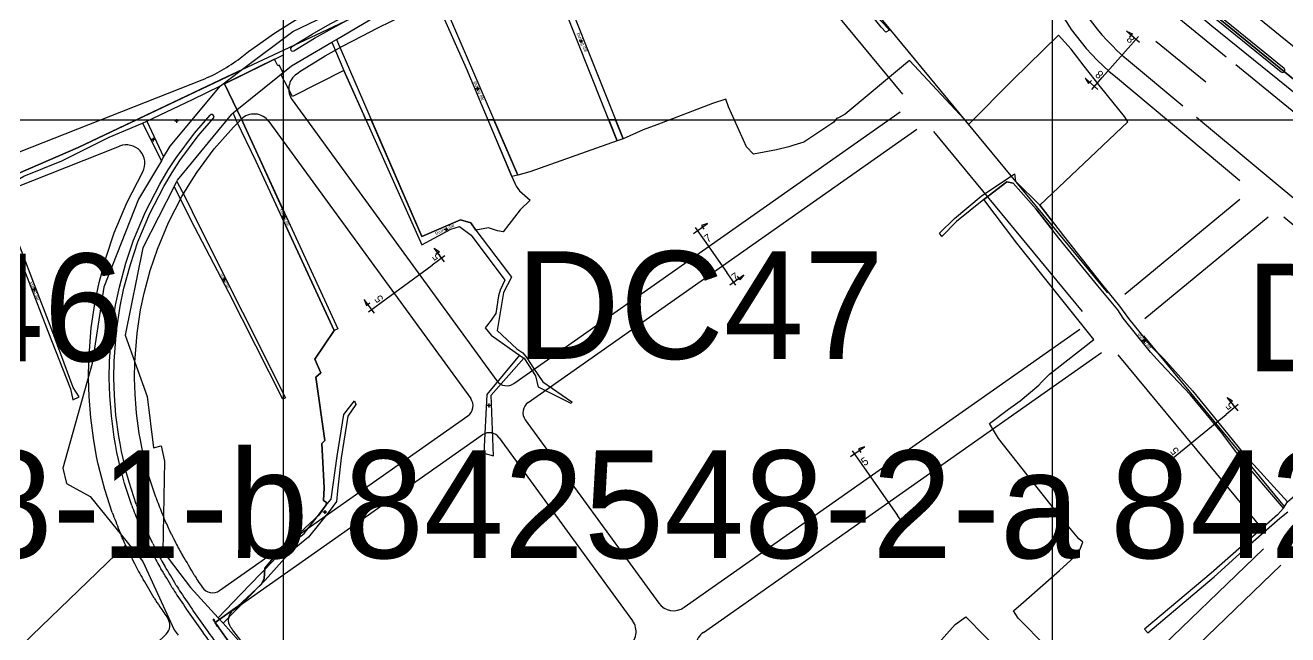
# Model space of a CAD drawing. Extents: x 548357 to 553070, y 1834500 to 1842500.
# Drawn here: x 548832 to 549653, y 1841665 to 1842062 of the extents above; entities that cross this region are included whole.
import ezdxf

# ---------------------------------------------------------------- set-up
doc = ezdxf.new("R2010")
doc.units = 0
for name, color, linetype in [('Level 10', 7, 'Continuous'), ('Level 11', 7, 'Continuous'), ('Level 13', 7, 'Continuous'), ('Level 30', 7, 'Continuous'), ('Level 5', 7, 'Continuous'), ('Level 52', 7, 'Continuous'), ('Level 55', 7, 'Continuous'), ('Level 61', 7, 'Continuous'), ('Level 62', 7, 'Continuous'), ('Level 8', 7, 'Continuous')]:
    doc.layers.add(name, color=color, linetype=linetype)

msp = doc.modelspace()

# ---------------------------------------------------------------- linework, layer by layer
at = {"layer": 'Level 10'}
for p, q in [((549031.31, 1842050.46), (549034.4, 1842052.27)), ((548958.89, 1842022.14), (548972.5, 1842032.34)), ((548967.12, 1842004.46), (548969.64, 1842006.49)), ((548908.32, 1841997.93), (548911.07, 1841999.21)), ((548908.32, 1841997.93), (548920.56, 1841973.43)), ((548920.56, 1841973.43), (548921.96, 1841975.77)), ((548928.91, 1841956.71), (548930.55, 1841959.9)), ((549153.47, 1841846.95), (549156.24, 1841845.12)), ((549650.2, 1841747.5), (549652.93, 1841751.55)), ((548957.45, 1841676.12), (548960.63, 1841672.63))]:
    msp.add_line(p, q, dxfattribs=at)
for points in [[(549496.47, 1842279.58), (549497.37, 1842279.9), (549498.42, 1842280.27), (549503.46, 1842282.06), (549512.54, 1842254.6), (549555.91, 1842133.55), (549566.36, 1842109.43), (549580.99, 1842088.64), (549590.34, 1842080.72), (549689.33, 1842000), (549743.71, 1841954.97), (549853.1, 1841859.96), (550014.42, 1841724.51), (550204.08, 1841572.5), (550314.6, 1841485.03), (550337.63, 1841466.92), (550526.39, 1841317.04), (550664.92, 1841204.56), (550710.99, 1841167.64), (550814.61, 1841084.02), (550868.57, 1841039.41), (551021.2, 1840915.07), (551170.99, 1840793.79)], [(548972.5, 1842032.34), (549006.12, 1842057.52), (549047.62, 1842077.42), (549086.95, 1842099.56), (549091.77, 1842101.88), (549131.92, 1842118.46), (549177.27, 1842137.54), (549227.99, 1842154.68), (549293.49, 1842171.14), (549353.33, 1842181.12), (549406.92, 1842190.87), (549413.4, 1842191.95)], [(549535.69, 1842172.35), (549552.4, 1842125.44), (549555.91, 1842116.04), (549561, 1842104.87), (549565.59, 1842097.35), (549568.97, 1842092.61), (549572.68, 1842088.19), (549578.66, 1842082.04), (549588.07, 1842073.85), (549595.55, 1842067.89), (549603.7, 1842061.13), (549722.26, 1841965.41), (549763.35, 1841930.76), (549780.35, 1841915.83), (549795.55, 1841902.2)], [(549318.06, 1842158.13), (549322.92, 1842147.56), (549328.09, 1842140.62), (549331.51, 1842136.09), (549350.07, 1842111.54), (549362.53, 1842094.38), (549380.68, 1842072.49), (549390.28, 1842062.42), (549394.06, 1842058.28), (549391.58, 1842056.94), (549388.55, 1842060.28), (549378.78, 1842072.36), (549361.37, 1842094.24), (549347.95, 1842110.06), (549329.88, 1842134.01), (549320.52, 1842146.42), (549314.21, 1842157.36)], [(549169.7, 1842116.05), (549218.78, 1841992.58), (549220.76, 1841987.59), (549216.99, 1841986.26), (549215.92, 1841988.95), (549166.05, 1842114.45)], [(549034.4, 1842052.27), (549056.1, 1842065), (549093.13, 1842080.24), (549096.88, 1842075.91), (549099.35, 1842077.09)], [(549102.84, 1842078.76), (549152.28, 1841964.1), (549148.42, 1841963.07), (549118.9, 1842033.33), (549099.35, 1842077.09)], [(549034.4, 1842052.27), (549089.92, 1841924.04), (549115.15, 1841934.97), (549121.72, 1841933.06), (549125.01, 1841928.29), (549146.3, 1841900.32), (549148.25, 1841897.76), (549143.07, 1841887.66), (549138.85, 1841862.99), (549151.73, 1841851.14), (549155.56, 1841848.57), (549158.26, 1841845.25), (549162.52, 1841838.51), (549168.54, 1841829.61), (549187.52, 1841816.68), (549186.97, 1841815.59), (549165.88, 1841826.18), (549164.03, 1841833.54), (549156.88, 1841844.7), (549156.24, 1841845.12)], [(548969.64, 1842006.49), (549005.19, 1842035.15), (549031.31, 1842050.46)], [(549031.31, 1842050.46), (549039.2, 1842032.14), (549089.85, 1841918.72), (549108.69, 1841928.82), (549114.36, 1841930.58), (549122.03, 1841924.91), (549143.33, 1841896.54), (549143.96, 1841895.69), (549140.93, 1841889.25), (549139.75, 1841885.47), (549137.95, 1841874.17), (549134.31, 1841868.86), (549130.99, 1841864.82), (549134.9, 1841860.05), (549150.53, 1841848.89), (549153.47, 1841846.95)], [(548820.9, 1841962.32), (548866.43, 1841982.02), (548972.5, 1842032.34)], [(548911.07, 1841999.21), (548940.68, 1842013.31), (548958.89, 1842022.14)], [(548921.96, 1841975.77), (548926.22, 1841982.94), (548958.89, 1842022.14)], [(548930.55, 1841959.9), (548930.97, 1841960.72), (548966.28, 1842003.78), (548967.12, 1842004.46)], [(548969.64, 1842006.49), (548974.6, 1841996.19), (548984.54, 1841974.34), (549035.18, 1841864.21), (549032.95, 1841862.92), (548982.23, 1841972.95), (548969.48, 1841999.38), (548967.12, 1842004.46)], [(548815.26, 1841954.2), (548831, 1841963.4), (548855.72, 1841973.39), (548886.68, 1841988.65), (548908.32, 1841997.93)], [(548911.07, 1841999.21), (548921.85, 1841975.97), (548921.96, 1841975.77)], [(548920.56, 1841973.43), (548905.61, 1841948.31), (548883.12, 1841891.22), (548875.48, 1841841.54), (548856.48, 1841773.43), (548858.73, 1841763.49), (548874.21, 1841755.16), (548908.47, 1841712.77), (548928.83, 1841668.45), (548931.44, 1841664.87)], [(549650.2, 1841747.5), (549622.19, 1841780.2), (549610.14, 1841796.49), (549589.8, 1841821.11), (549570.35, 1841841.69), (549563.86, 1841848.95), (549545.88, 1841870.94), (549542.45, 1841876.52), (549529.48, 1841892.05), (549504.23, 1841922.96), (549489.36, 1841941.96), (549474.35, 1841958.9), (549470.3, 1841959.68), (549455.37, 1841948.25), (549437.68, 1841933.96), (549428.17, 1841924.23), (549426.46, 1841926.35), (549436.21, 1841935.87), (549453.71, 1841950.3), (549475.32, 1841964.96), (549476.07, 1841960.19), (549491.7, 1841944.54), (549507.11, 1841924.61), (549531.43, 1841893.69), (549543.66, 1841878.82), (549549.55, 1841870.86), (549564.25, 1841852.65), (549572.34, 1841844.69), (549591.06, 1841823.79), (549613.95, 1841795.72), (549624.16, 1841782.96), (549652.93, 1841751.55)], [(548809.69, 1841951.71), (548811.74, 1841950.17), (548812.92, 1841948.39), (548815.49, 1841943.06), (548834.36, 1841894.65), (548846.73, 1841862.48), (548861.42, 1841825.15), (548862.86, 1841818.04), (548867.02, 1841819.97), (548863.2, 1841826.05), (548849.38, 1841863.56), (548836.94, 1841895.56), (548818.03, 1841944.9), (548816.33, 1841949.52), (548815.26, 1841954.2)], [(548928.91, 1841956.71), (548908.43, 1841916.84), (548896.91, 1841859.88), (548911.19, 1841820), (548915.34, 1841786.81), (548920.33, 1841787.95), (548922.59, 1841778.01), (548921.48, 1841719.64), (548939.51, 1841695.81), (548957.45, 1841676.12)], [(548930.55, 1841959.9), (548935.85, 1841950.1), (548945.3, 1841930.73), (549001.14, 1841819.33), (548999.56, 1841818.37), (548964.4, 1841887.78), (548942.26, 1841929.97), (548928.91, 1841956.71)], [(549652.93, 1841751.55), (549691.51, 1841785.06), (549712.68, 1841806.12), (549733.03, 1841830.12), (549745.71, 1841844.89), (549754.15, 1841854.48), (549759.46, 1841859.33), (549771.54, 1841874.24), (549795.55, 1841902.2)], [(549153.47, 1841846.95), (549132.16, 1841821.36), (549130.3, 1841783.33), (549136.46, 1841781.44), (549134.91, 1841821.02), (549156.24, 1841845.12)], [(548957.45, 1841676.12), (548972.22, 1841691.58), (548985.16, 1841704.97), (548987.73, 1841707.63), (548995.65, 1841715.83), (549001.56, 1841721.78), (549013.33, 1841731.06), (549021.88, 1841741.94), (549027.36, 1841748.92), (549030.84, 1841753.35), (549034.76, 1841781.37), (549039.12, 1841808.33), (549046.09, 1841817.31), (549046.88, 1841815), (549041.84, 1841807.33), (549037.37, 1841780.19), (549035.08, 1841758.74), (549034.33, 1841751.76), (549029.71, 1841745.32), (549016.1, 1841728.64), (549005.4, 1841719.85), (549004.58, 1841719.17), (548988.06, 1841700.72), (548985.5, 1841698.1), (548960.63, 1841672.63)], [(549650.2, 1841747.5), (549646.28, 1841743.15), (549603.22, 1841705.31), (549559.95, 1841668.89), (549561.97, 1841666.46), (549605.14, 1841702.82), (549628.89, 1841724.23), (549647.9, 1841740.99), (549653.1, 1841745.12)], [(548960.63, 1841672.63), (548965.71, 1841667.06), (548995.62, 1841633.22), (549016.37, 1841604.45), (549065.87, 1841527.65), (549094.23, 1841487.71), (549118.19, 1841455.78), (549184.27, 1841365.25)]]:
    msp.add_lwpolyline(points, dxfattribs=at)
at = {"layer": 'Level 11'}
for p, q in [((549193.38, 1842051.69), (549192.76, 1842051.06)), ((549193.38, 1842052.31), (549193.38, 1842051.69)), ((549194.01, 1842051.06), (549193.38, 1842051.69)), ((549192.76, 1842051.06), (549192.13, 1842051.06)), ((549192.76, 1842051.06), (549193.38, 1842050.44)), ((549193.38, 1842050.44), (549194.01, 1842051.06)), ((549193.38, 1842050.44), (549193.38, 1842049.81)), ((549194.63, 1842051.06), (549194.01, 1842051.06)), ((549125.52, 1842020.17), (549124.9, 1842020.17)), ((549126.15, 1842020.8), (549125.52, 1842020.17)), ((549125.52, 1842020.17), (549126.15, 1842019.55)), ((549126.15, 1842021.42), (549126.15, 1842020.8)), ((549126.77, 1842020.17), (549126.15, 1842020.8)), ((549126.15, 1842019.55), (549126.77, 1842020.17)), ((549126.15, 1842019.55), (549126.15, 1842018.92)), ((549127.4, 1842020.17), (549126.77, 1842020.17)), ((548929.73, 1841999.27), (548929.1, 1841999.27)), ((548930.35, 1841999.9), (548929.73, 1841999.27)), ((548929.73, 1841999.27), (548930.35, 1841998.65)), ((548930.35, 1842000.52), (548930.35, 1841999.9)), ((548930.98, 1841999.27), (548930.35, 1841999.9)), ((548930.35, 1841998.65), (548930.98, 1841999.27)), ((548930.35, 1841998.65), (548930.35, 1841998.02)), ((548931.6, 1841999.27), (548930.98, 1841999.27)), ((548914.56, 1841987.15), (548913.93, 1841987.15)), ((548915.18, 1841987.78), (548914.56, 1841987.15)), ((548914.56, 1841987.15), (548915.18, 1841986.53)), ((548915.18, 1841988.4), (548915.18, 1841987.78)), ((548915.81, 1841987.15), (548915.18, 1841987.78)), ((548915.18, 1841986.53), (548915.81, 1841987.15)), ((548915.18, 1841986.53), (548915.18, 1841985.9)), ((548916.43, 1841987.15), (548915.81, 1841987.15)), ((548999.65, 1841936.87), (548999.03, 1841936.87)), ((549000.28, 1841937.5), (548999.65, 1841936.87)), ((548999.65, 1841936.87), (549000.28, 1841936.25)), ((549000.28, 1841938.12), (549000.28, 1841937.5)), ((549000.9, 1841936.87), (549000.28, 1841937.5)), ((549000.28, 1841936.25), (549000.9, 1841936.87)), ((549001.53, 1841936.87), (549000.9, 1841936.87)), ((549000.28, 1841936.25), (549000.28, 1841935.62)), ((549105.12, 1841928.69), (549104.5, 1841928.69)), ((549105.75, 1841929.32), (549105.12, 1841928.69)), ((549105.12, 1841928.69), (549105.75, 1841928.07)), ((549105.75, 1841929.94), (549105.75, 1841929.32)), ((549106.37, 1841928.69), (549105.75, 1841929.32)), ((549105.75, 1841928.07), (549106.37, 1841928.69)), ((549107, 1841928.69), (549106.37, 1841928.69)), ((549105.75, 1841928.07), (549105.75, 1841927.44)), ((548960.63, 1841896.17), (548960, 1841896.17)), ((548961.25, 1841896.8), (548960.63, 1841896.17)), ((548960.63, 1841896.17), (548961.25, 1841895.55)), ((548961.25, 1841897.42), (548961.25, 1841896.8)), ((548961.88, 1841896.17), (548961.25, 1841896.8)), ((548961.25, 1841895.55), (548961.88, 1841896.17)), ((548962.5, 1841896.17), (548961.88, 1841896.17)), ((548837.08, 1841889.63), (548836.46, 1841889.63)), ((548837.71, 1841890.25), (548837.08, 1841889.63)), ((548837.08, 1841889.63), (548837.71, 1841889)), ((548837.71, 1841890.88), (548837.71, 1841890.25)), ((548838.33, 1841889.63), (548837.71, 1841890.25)), ((548837.71, 1841889), (548838.33, 1841889.63)), ((548837.71, 1841889), (548837.71, 1841888.38)), ((548838.96, 1841889.63), (548838.33, 1841889.63)), ((548961.25, 1841895.55), (548961.25, 1841894.92)), ((549559.01, 1841856.23), (549558.38, 1841856.23)), ((549559.63, 1841856.85), (549559.01, 1841856.23)), ((549559.01, 1841856.23), (549559.63, 1841855.6)), ((549559.63, 1841857.48), (549559.63, 1841856.85)), ((549560.26, 1841856.23), (549559.63, 1841856.85)), ((549559.63, 1841855.6), (549560.26, 1841856.23)), ((549559.63, 1841855.6), (549559.63, 1841854.98)), ((549560.88, 1841856.23), (549560.26, 1841856.23)), ((549132.87, 1841814.2), (549132.24, 1841814.2)), ((549133.49, 1841814.82), (549132.87, 1841814.2)), ((549132.87, 1841814.2), (549133.49, 1841813.57)), ((549133.49, 1841815.45), (549133.49, 1841814.82)), ((549134.12, 1841814.2), (549133.49, 1841814.82)), ((549133.49, 1841813.57), (549134.12, 1841814.2)), ((549133.49, 1841813.57), (549133.49, 1841812.95)), ((549134.74, 1841814.2), (549134.12, 1841814.2)), ((549026.22, 1841744.97), (549025.59, 1841744.97)), ((549026.84, 1841745.6), (549026.22, 1841744.97)), ((549026.22, 1841744.97), (549026.84, 1841744.35)), ((549026.84, 1841746.22), (549026.84, 1841745.6)), ((549027.47, 1841744.97), (549026.84, 1841745.6)), ((549026.84, 1841744.35), (549027.47, 1841744.97)), ((549026.84, 1841744.35), (549026.84, 1841743.72)), ((549028.09, 1841744.97), (549027.47, 1841744.97))]:
    msp.add_line(p, q, dxfattribs=at)
for centre in [(549193.38, 1842051.06), (549126.15, 1842020.17), (548930.35, 1841999.27), (548915.18, 1841987.15), (549000.28, 1841936.87), (549105.75, 1841928.69), (548961.25, 1841896.17), (548837.71, 1841889.63), (549559.63, 1841856.23), (549133.49, 1841814.2), (549026.84, 1841744.97)]:
    msp.add_circle(centre, 0.15, dxfattribs=at)
at = {"layer": 'Level 13'}
for points in [[(549556.62, 1842050.36), (549548.26, 1842057.72)], [(549548.26, 1842057.72), (549552.05, 1842056), (549550.18, 1842053.88)], [(549556.01, 1842054.27), (549549.32, 1842046.67)], [(549532.34, 1842027.42), (549549.32, 1842046.67)], [(549529.59, 1842019.71), (549521.24, 1842027.08)], [(549521.24, 1842027.08), (549523.42, 1842023.53), (549525.3, 1842025.66)], [(549525.64, 1842019.82), (549532.34, 1842027.42)], [(549266.58, 1841926.17), (549275.67, 1841932.6)], [(549267.6, 1841929.99), (549273.45, 1841921.73)], [(549275.67, 1841932.6), (549271.72, 1841931.3), (549273.36, 1841928.98)], [(549273.45, 1841921.73), (549288.27, 1841900.77)], [(549104.58, 1841907.66), (549098, 1841916.63)], [(549098, 1841916.63), (549101.33, 1841914.14), (549099.04, 1841912.47)], [(549063.38, 1841881.18), (549096.67, 1841905.61)], [(549104.83, 1841911.6), (549096.67, 1841905.61)], [(549294.12, 1841892.5), (549288.27, 1841900.77)], [(549290.18, 1841892.81), (549299.27, 1841899.24)], [(549299.27, 1841899.24), (549296.72, 1841895.95), (549295.08, 1841898.27)], [(549059.05, 1841874.24), (549052.46, 1841883.22)], [(549052.46, 1841883.22), (549053.84, 1841879.29), (549056.12, 1841880.97)], [(549055.21, 1841875.19), (549063.38, 1841881.18)], [(549620.76, 1841814.83), (549612.92, 1841808.42)], [(549620.72, 1841810.88), (549613.68, 1841819.5)], [(549613.68, 1841819.5), (549617.14, 1841817.19), (549614.94, 1841815.39)], [(549580.96, 1841782.28), (549612.92, 1841808.42)], [(549368.63, 1841780.99), (549377.72, 1841787.42)], [(549369.65, 1841784.81), (549375.5, 1841776.54)], [(549377.72, 1841787.42), (549373.77, 1841786.11), (549375.41, 1841783.8)], [(549577, 1841775.13), (549569.95, 1841783.75)], [(549569.95, 1841783.75), (549571.53, 1841779.9), (549573.73, 1841781.69)], [(549573.12, 1841775.88), (549580.96, 1841782.28)], [(549375.5, 1841776.54), (549399.34, 1841742.83)], [(549405.19, 1841734.57), (549399.34, 1841742.83)], [(549401.25, 1841734.88), (549410.34, 1841741.31)], [(549410.34, 1841741.31), (549407.79, 1841738.02), (549406.15, 1841740.33)]]:
    msp.add_lwpolyline(points, dxfattribs=at)
at = {"layer": 'Level 30'}
for p, q in [((549297.14, 1842144.22), (549402.49, 1842016.78)), ((549325.55, 1842142.03), (549535.86, 1841887.62)), ((549567.18, 1842051.22), (549599.73, 1842024.68)), ((549549.47, 1842038.56), (549584.74, 1842009.16)), ((549619.2, 1842035.9), (549678.85, 1841987.25)), ((549540.94, 1842028.1), (549621.87, 1841960.63)), ((548698.07, 1841927.94), (548947.04, 1842026.07)), ((549005.63, 1842012.91), (549138.64, 1841830.34)), ((549149.71, 1841828.51), (549400.92, 1842005.14)), ((548990.51, 1841998.86), (549121.71, 1841818.77)), ((549593.58, 1842001.79), (549755.43, 1841866.89)), ((549159.06, 1841816.13), (549411.85, 1841993.87)), ((549422.62, 1841992.43), (549519.29, 1841875.48)), ((548705.73, 1841908.93), (548893.4, 1841982.9)), ((549547.12, 1841886.55), (549621.85, 1841948.32)), ((549560.18, 1841870.75), (549640.18, 1841936.88)), ((549650.4, 1841936.86), (549746.33, 1841856.9)), ((549260.56, 1841683.02), (549517.73, 1841863.84)), ((549559.11, 1841859.49), (549650.76, 1841748.62)), ((549272.97, 1841666.69), (549531.85, 1841848.71)), ((549542.62, 1841847.26), (549637.89, 1841732.01)), ((548958.37, 1841693.98), (549119.85, 1841807.51)), ((549157.19, 1841804.88), (549243.96, 1841685.77)), ((548967.41, 1841681.39), (549129.19, 1841795.14)), ((549140.26, 1841793.3), (549226.95, 1841674.31)), ((548689.27, 1841523.4), (548897.26, 1841723.46)), ((549550.63, 1841637.78), (549637.27, 1841721.15)), ((549573.17, 1841637.96), (549648.49, 1841710.44)), ((548736.67, 1841485.75), (548923.56, 1841665.52))]:
    msp.add_line(p, q, dxfattribs=at)
for points in [[(549519.66, 1842285.63), (549528.14, 1842259.97), (549571.26, 1842139.62), (549580.83, 1842117.54), (549593.27, 1842099.86), (549600.89, 1842093.41), (549699.81, 1842012.75), (549754.38, 1841967.55), (549817.82, 1841912.46), (549817.82, 1841912.46), (549863.82, 1841872.51), (550024.89, 1841737.27), (550150.58, 1841636.52)], [(549541.35, 1842169.75), (549554.51, 1842133), (549565.04, 1842108.69), (549579.87, 1842087.62), (549589.38, 1842079.57), (549648.68, 1842031.21)], [(549544.17, 1842170.76), (549557.31, 1842134.1), (549567.68, 1842110.17), (549582.11, 1842089.66), (549591.3, 1842081.87), (549650.58, 1842033.53)], [(549005.16, 1842047.38), (549018.59, 1842055.71), (549030.32, 1842062.34), (549043.21, 1842069.15), (549053.97, 1842074.59), (549071.95, 1842083.37), (549077.61, 1842086.1), (549081.5, 1842087.97), (549094.71, 1842094.32), (549108.04, 1842100.67), (549126.2, 1842109.09), (549136.56, 1842113.74), (549163.01, 1842124.88), (549181.71, 1842132.1), (549200.57, 1842138.84), (549211.35, 1842142.45), (549219.79, 1842145.17), (549238.79, 1842150.9), (549258.11, 1842156.22), (549265.1, 1842157.95)], [(549006.74, 1842044.83), (549020.12, 1842053.13), (549031.76, 1842059.71), (549044.59, 1842066.49), (549055.3, 1842071.9), (549073.26, 1842080.67), (549078.91, 1842083.39), (549082.81, 1842085.27), (549096, 1842091.61), (549109.32, 1842097.95), (549127.44, 1842106.36), (549137.76, 1842110.99), (549164.14, 1842122.1), (549182.76, 1842129.28), (549201.56, 1842136), (549212.29, 1842139.6), (549220.68, 1842142.3), (549239.62, 1842148.02), (549258.87, 1842153.31), (549265.83, 1842155.04)], [(549008.38, 1842029.76), (549010.66, 1842031.38), (549027, 1842041.51), (549038.24, 1842047.86), (549050.79, 1842054.49), (549061.31, 1842059.81), (549079.15, 1842068.52), (549084.77, 1842071.23), (549088.66, 1842073.1), (549101.83, 1842079.44), (549115.06, 1842085.73), (549133.05, 1842094.08), (549143.14, 1842098.61), (549169.19, 1842109.58), (549187.46, 1842116.63), (549205.98, 1842123.25), (549216.5, 1842126.78), (549224.7, 1842129.41), (549243.37, 1842135.05), (549262.29, 1842140.25), (549281.33, 1842144.98)], [(549576.33, 1842070.96), (549579.79, 1842068.03), (549613, 1842040.95)], [(548971.79, 1842040.19), (548977.1, 1842044.33), (548994.05, 1842056.38), (549011.71, 1842067.33)], [(548901.31, 1841749.17), (548896.64, 1841763.6), (548894.76, 1841770.43), (548893.76, 1841774.39), (548892.66, 1841779.1), (548891.64, 1841783.8), (548890.67, 1841788.94), (548889.87, 1841793.61), (548888, 1841807.57), (548886.96, 1841820.8), (548886.63, 1841832.01), (548886.8, 1841843.16), (548888.34, 1841863.19), (548890.78, 1841879.42), (548893.23, 1841891.13), (548897.46, 1841906.9), (548902.47, 1841921.74), (548910.25, 1841940.28), (548919.48, 1841958.14), (548925.01, 1841967.41), (548930.12, 1841975.24), (548942.08, 1841991.4), (548952.17, 1842002.97)], [(548904.14, 1841750.17), (548899.51, 1841764.46), (548897.66, 1841771.19), (548896.67, 1841775.1), (548895.59, 1841779.76), (548894.58, 1841784.4), (548893.62, 1841789.48), (548892.83, 1841794.06), (548890.99, 1841807.89), (548889.96, 1841820.97), (548889.63, 1841832.03), (548889.8, 1841843.02), (548891.32, 1841862.85), (548893.74, 1841878.88), (548896.15, 1841890.44), (548900.34, 1841906.03), (548905.28, 1841920.67), (548912.97, 1841939.01), (548922.1, 1841956.68), (548927.56, 1841965.82), (548932.59, 1841973.53), (548944.42, 1841989.52), (548954.43, 1842001)], [(548916.87, 1841754.67), (548912.45, 1841768.34), (548910.71, 1841774.63), (548909.79, 1841778.28), (548908.76, 1841782.72), (548907.82, 1841787.08), (548906.91, 1841791.88), (548906.18, 1841796.1), (548904.42, 1841809.31), (548903.44, 1841821.69), (548903.13, 1841832.13), (548903.29, 1841842.4), (548904.74, 1841861.33), (548907.03, 1841876.5), (548909.29, 1841887.31), (548913.26, 1841902.12), (548917.92, 1841915.9), (548925.21, 1841933.29), (548933.9, 1841950.12), (548939.01, 1841958.67), (548943.68, 1841965.82), (548954.95, 1841981.05), (548967.36, 1841995.3), (548972.31, 1842000.26)], [(548888.58, 1841744.66), (548883.7, 1841759.72), (548881.7, 1841766.98), (548880.64, 1841771.21), (548879.49, 1841776.14), (548878.41, 1841781.12), (548877.38, 1841786.54), (548876.52, 1841791.57), (548874.57, 1841806.15), (548873.48, 1841820.07), (548873.13, 1841831.91), (548873.3, 1841843.78), (548874.92, 1841864.72), (548877.49, 1841881.8), (548880.1, 1841894.27), (548884.54, 1841910.81), (548889.84, 1841926.51), (548898.01, 1841946), (548908.46, 1841966.22)]]:
    msp.add_lwpolyline(points, dxfattribs=at)
for centre, radius, start, end in [((549639.21, 1842148.61), 155.5, 199.71167, 230.80496), ((549639.21, 1842148.61), 142, 199.71167, 230.80496), ((549005.95, 1842046.11), 1.5, 121.80281, 301.80281), ((548910.36, 1842119.11), 100, 291.51261, 307.89429), ((549015.33, 1842019.98), 12, 125.4041, 216.07486), ((549649.63, 1842032.37), 1.5, 230.80496, 50.80496), ((548953.3, 1842001.99), 1.5, 318.92411, 138.92411), ((548980.81, 1841991.79), 12, 36.07486, 135.10476), ((548897.8, 1841971.73), 12, 332.6701, 111.51261), ((549145.11, 1841835.05), 8, 216.07486, 305.11106), ((549115.24, 1841814.06), 8, 305.11106, 36.07486), ((549163.66, 1841809.59), 8, 125.11106, 216.07486), ((549133.8, 1841788.59), 8, 36.07486, 125.11106), ((576737.28, 1852450.77), 29822.23, 201.029381, 201.05223), ((576737.28, 1852450.77), 29819.23, 201.029536, 201.052144), ((576737.28, 1852450.77), 29805.73, 201.030234, 201.051758), ((576737.28, 1852450.77), 29835.73, 201.028683, 201.052614), ((551742.59, 1842927.9), 3059.91, 202.75769, 202.81706), ((290496.92, 1725110.33), 283524.9, 24.2885192, 24.290334), ((551742.59, 1842927.9), 3089.91, 202.74939, 202.82423), ((551742.59, 1842927.9), 3076.41, 202.75311, 202.82101), ((290496.92, 1725110.33), 283508.4, 24.2884776, 24.2903769), ((551742.59, 1842927.9), 3073.41, 202.75394, 202.8203), ((290496.92, 1725110.33), 283511.4, 24.2884852, 24.2903691), ((535713.67, 1835369.17), 14664.94, 25.707845, 25.718906), ((290496.92, 1725110.33), 283494.9, 24.2884435, 24.2904118), ((535713.67, 1835369.17), 14648.44, 25.7073, 25.719712), ((550505.87, 1842523.85), 1783.42, 206.67287, 206.87925), ((535713.67, 1835369.17), 14651.44, 25.707399, 25.719565), ((550505.87, 1842523.85), 1780.42, 206.67368, 206.88066), ((550505.87, 1842523.85), 1766.92, 206.67736, 206.88736), ((548998.85, 1841756.98), 76.04, 205.04807, 211.84219), ((535713.67, 1835369.17), 14634.94, 25.706856, 25.720372), ((550505.87, 1842523.85), 1796.92, 206.66923, 206.87321), ((548998.85, 1841756.98), 92.54, 205.21971, 211.84219), ((548998.85, 1841756.98), 89.54, 205.19212, 211.84219), ((548573.34, 1841492.71), 424.86, 29.82035, 31.84219), ((548998.85, 1841756.98), 106.04, 205.32875, 211.84219), ((548573.34, 1841492.71), 408.36, 29.82035, 31.84219), ((548573.34, 1841492.71), 411.36, 29.82035, 31.84219), ((548573.34, 1841492.71), 394.86, 29.82035, 31.84219), ((548980.99, 1841726.37), 45.01, 209.82035, 215.35791), ((549452.73, 1842036.76), 609.68, 213.49209, 213.97484), ((548980.99, 1841726.37), 61.51, 209.82035, 215.08986), ((548980.99, 1841726.37), 58.51, 209.82035, 215.12977), ((549452.84, 1842036.83), 626.31, 213.51521, 216.25312), ((549452.82, 1842036.82), 623.29, 213.51132, 216.25307), ((548953.77, 1841700.52), 8, 213.97484, 305.11106), ((548980.99, 1841726.37), 75.01, 209.82035, 214.94188), ((549452.93, 1842036.9), 639.92, 213.53132, 214.35278), ((549253.66, 1841692.84), 12, 216.07486, 305.11106), ((548918.02, 1841671.28), 8, 313.88749, 34.35278), ((548972.01, 1841674.84), 8, 125.11106, 216.27256), ((549217.25, 1841667.24), 12, 305.11106, 36.07486), ((399010.88, 1731627.97), 185982.64, 36.2717752, 36.2748957), ((399010.88, 1731627.97), 185985.64, 36.2717883, 36.2748957), ((399010.88, 1731627.97), 185999.14, 36.2718466, 36.2725595), ((548474.44, 1841285.26), 623.87, 36.9584, 37.87016), ((549279.87, 1841656.87), 12, 125.11106, 216.07486)]:
    msp.add_arc(centre, radius, start, end, dxfattribs=at)
at = {"layer": 'Level 52'}
for p, q in [((548994.04, 1842039.47), (548983.39, 1842034.16)), ((549445.54, 1841997.25), (549407.06, 1842038.57)), ((548983.39, 1842034.16), (548961.53, 1842023.33)), ((548961.53, 1842023.33), (548972.76, 1842000)), ((549057.03, 1842000), (549053.59, 1842000)), ((549089.92, 1841924.04), (549057.03, 1842000)), ((549136.8, 1842000), (549132.9, 1842000)), ((549132.9, 1842000), (549148.42, 1841963.07)), ((549152.28, 1841964.1), (549136.8, 1842000)), ((549215.83, 1842000), (549211.53, 1842000)), ((549211.53, 1842000), (549216.99, 1841986.26)), ((549220.76, 1841987.59), (549215.83, 1842000)), ((549360.84, 1842001.34), (549359.57, 1842000.85)), ((549491.7, 1841944.54), (549549.12, 1841998.8)), ((549000, 1841934.4), (549000, 1841940.72)), ((549000, 1841940.72), (549000, 1841934.4)), ((549500, 1841933.8), (549491.7, 1841944.54)), ((549032.95, 1841862.92), (549000, 1841934.4)), ((549000, 1841934.4), (549032.95, 1841862.92)), ((549133.22, 1841929.86), (549125.01, 1841928.29)), ((549500, 1841928.37), (549500, 1841933.8)), ((549498.16, 1841834.56), (549526.85, 1841857.19)), ((549020.98, 1841832.77), (549024.28, 1841835.55)), ((549024.28, 1841835.55), (549020.98, 1841832.77)), ((549436.84, 1841671.79), (549443.74, 1841676.75)), ((548955.63, 1841672.95), (548955.49, 1841673.18)), ((548955.76, 1841672.75), (548955.63, 1841672.95)), ((548955.81, 1841672.6), (548955.85, 1841672.63)), ((548955.9, 1841672.56), (548955.89, 1841672.55)), ((549418.84, 1841651.59), (549436.84, 1841671.79))]:
    msp.add_line(p, q, dxfattribs=at)
for points in [[(549503.89, 1842055.05), (549474.22, 1842025.91), (549445.54, 1841997.25)], [(549543.06, 1842006.79), (549531.21, 1842021.53), (549520.71, 1842034.99), (549512.13, 1842045.87), (549503.89, 1842055.05)], [(548972.77, 1842000), (548967.15, 1842011.67), (548961.53, 1842023.33), (549000, 1842042.36)], [(549039.2, 1842032.14), (549005.83, 1842015.08), (548998.34, 1842029.35), (548999.97, 1842030.22), (548997.17, 1842035.5), (548996.3, 1842035.04), (548994.04, 1842039.47)], [(549407.06, 1842038.57), (549365.19, 1842003.73), (549360.84, 1842001.34)], [(549053.59, 1842000), (549051.92, 1842003.74), (549039.2, 1842032.14)], [(549305.57, 1841977.74), (549301.12, 1841982.44), (549289.32, 1842008.47), (549287.49, 1842013.38), (549278.86, 1842010.66), (549242.64, 1841996.65), (549233.74, 1841993.47), (549220.76, 1841987.59)], [(549549.12, 1841998.8), (549546.8, 1842002.12), (549543.06, 1842006.79)], [(548972.76, 1842000), (548974.6, 1841996.19), (548984.54, 1841974.34), (549000, 1841940.72)], [(549000, 1841940.72), (548984.54, 1841974.34), (548974.6, 1841996.19), (548972.77, 1842000)], [(549359.57, 1842000.85), (549357.73, 1841998.55), (549338.3, 1841985.54), (549331.79, 1841983.58)], [(549216.99, 1841986.26), (549160.16, 1841966.21), (549152.28, 1841964.1)], [(549331.79, 1841983.58), (549328.66, 1841982.38), (549320.44, 1841980.54), (549305.57, 1841977.74)], [(549148.42, 1841963.07), (549151.34, 1841956.83), (549153.51, 1841953.79), (549160.38, 1841947.66), (549153.91, 1841941.58)], [(549455.37, 1841948.25), (549470.3, 1841959.68), (549474.35, 1841958.9), (549489.36, 1841941.96), (549500, 1841928.37)], [(549526.85, 1841857.19), (549502.63, 1841887.56), (549476.75, 1841919.81), (549455.37, 1841948.25)], [(549153.91, 1841941.58), (549142.71, 1841927.1), (549139.08, 1841927.85), (549133.22, 1841929.86)], [(549125.01, 1841928.29), (549121.72, 1841933.06), (549115.15, 1841934.97), (549089.92, 1841924.04)], [(549024.28, 1841835.55), (549020.25, 1841844.33), (549032.95, 1841862.92)], [(549032.95, 1841862.92), (549020.25, 1841844.33), (549024.28, 1841835.55)], [(549027.9, 1841751.16), (549026.04, 1841752.38), (549026.41, 1841760.62), (549024.9, 1841789.47), (549026.8, 1841791.46), (549020.98, 1841832.77)], [(549020.98, 1841832.77), (549026.8, 1841791.46), (549024.9, 1841789.47), (549026.41, 1841760.62), (549026.04, 1841752.38), (549027.9, 1841751.16)], [(549491.05, 1841827.37), (549492.97, 1841829.45), (549498.16, 1841834.56)], [(549471.38, 1841811.89), (549479.08, 1841817.38), (549491.05, 1841827.37)], [(549489.25, 1841762), (549464.95, 1841792.76), (549459.07, 1841802.48), (549471.38, 1841811.89)], [(549474.69, 1841680.8), (549479.46, 1841684.81), (549504.59, 1841706.96), (549514.23, 1841715.75), (549517.79, 1841720.39), (549519.75, 1841725.36), (549517.24, 1841727.57), (549504.25, 1841743.09), (549489.25, 1841762)], [(549004.47, 1841725.81), (549023.01, 1841742.87), (549027.69, 1841749.58), (549027.9, 1841751.16)], [(549027.9, 1841751.16), (549027.69, 1841749.58), (549023.01, 1841742.87), (549004.47, 1841725.81)], [(549004.47, 1841725.81), (548994.26, 1841716.22), (548987.8, 1841708.56), (548987.3, 1841701.57), (548985.43, 1841697.96), (548969.98, 1841683.54), (548955.47, 1841673.16)], [(548955.49, 1841673.18), (548969.98, 1841683.54), (548985.43, 1841697.96), (548987.3, 1841701.57), (548987.8, 1841708.56), (548994.26, 1841716.22), (549004.47, 1841725.81)], [(549443.74, 1841676.75), (549480.83, 1841639.16), (549516.2, 1841602.63), (549533.02, 1841619.97)], [(549477.74, 1841675.96), (549474.69, 1841680.8)], [(549533.02, 1841619.97), (549477.74, 1841675.96)], [(548955.47, 1841673.16), (548955.76, 1841672.75), (548978.43, 1841640.87), (548981.62, 1841636.74)], [(548955.85, 1841672.63), (548955.76, 1841672.75)], [(548955.89, 1841672.55), (548955.81, 1841672.6)], [(549000, 1841614.57), (548992.38, 1841623.43), (548988.6, 1841627.3), (548984.69, 1841632.17), (548981.62, 1841636.74), (548978.43, 1841640.87), (548955.9, 1841672.56)]]:
    msp.add_lwpolyline(points, dxfattribs=at)
at = {"layer": 'Level 55'}
for p, q in [((548954.17, 1841675.3), (548955.76, 1841672.75)), ((548955.76, 1841672.75), (548955.6, 1841673.01)), ((548955.92, 1841672.5), (548955.76, 1841672.75)), ((548955.76, 1841672.75), (548957.35, 1841670.21))]:
    msp.add_line(p, q, dxfattribs=at)
for points in [[(548954.97, 1841674.77), (548954.17, 1841675.3), (548954.29, 1841674.35)], [(548955.28, 1841674.27), (548954.49, 1841674.79), (548954.61, 1841673.84)], [(548955.61, 1841672.91), (548955.6, 1841673.01), (548955.68, 1841672.95)], [(548955.64, 1841672.86), (548955.63, 1841672.95), (548955.71, 1841672.9)], [(548955.81, 1841672.6), (548955.89, 1841672.55), (548955.88, 1841672.65)], [(548955.84, 1841672.55), (548955.92, 1841672.5), (548955.91, 1841672.59)], [(548956.91, 1841671.66), (548957.03, 1841670.72), (548956.23, 1841671.25)], [(548957.23, 1841671.15), (548957.35, 1841670.21), (548956.55, 1841670.74)]]:
    msp.add_lwpolyline(points, dxfattribs=at)
for radius in [0.4, 0.04]:
    msp.add_circle((548955.76, 1841672.75), radius, dxfattribs=at)
at = {"layer": 'Level 61'}
for p, q in [((549000, 1840500), (549000, 1842500)), ((549500, 1840000), (549500, 1842500)), ((548500, 1842000), (550500, 1842000))]:
    msp.add_line(p, q, dxfattribs=at)
at = {"layer": 'Level 8'}
for points in [[(551170.99, 1840793.79), (551021.2, 1840915.07), (550868.57, 1841039.41), (550814.61, 1841084.02), (550710.99, 1841167.64), (550664.92, 1841204.56), (550617.42, 1841243.34), (550526.39, 1841317.04), (550337.63, 1841466.92), (550314.6, 1841485.03), (550204.08, 1841572.5), (550014.42, 1841724.51), (549853.1, 1841859.96), (549743.71, 1841954.97), (549689.33, 1842000), (549590.34, 1842080.72), (549580.99, 1842088.64), (549566.36, 1842109.43), (549555.91, 1842133.55), (549512.54, 1842254.6), (549503.46, 1842282.06)], [(549076.32, 1842081.38), (549010.42, 1842050.15), (548963.08, 1842027.91), (548866.43, 1841982.02), (548820.9, 1841962.32)]]:
    msp.add_lwpolyline(points, dxfattribs=at)

# ---------------------------------------------------------------- texts
at = {"layer": 'Level 13'}
for s, rotation, p in [('8', 138.59209, (549554.05, 1842053.22)), ('8', 138.59209, (549533.64, 1842030.09)), ('7', 35.2723, (549275.75, 1841919.84)), ('5', 126.2723, (549102.69, 1841911.01)), ('7', 35.2723, (549293.55, 1841894.65)), ('5', 126.2723, (549065.22, 1841883.52)), ('5', 129.2723, (549618.65, 1841814.12)), ('5', 35.2723, (549377.8, 1841774.66)), ('5', 129.2723, (549582.68, 1841784.72)), ('5', 35.2723, (549404.63, 1841736.72))]:
    msp.add_text(s, height=5.21, rotation=rotation, dxfattribs=at).set_placement(p)
at = {"layer": 'Level 5'}
for height, rotation, p in [(2, 294.19005, (549190.51, 1842056.09)), (2, 294.19005, (549123.37, 1842024.53)), (1.774, 294.19005, (548997.6, 1841941.58)), (2, 25.60349, (549099.11, 1841924.97)), (1.532, 296.02372, (548958.98, 1841899.71)), (1.901, 290.70049, (548835.17, 1841894.44)), (1.857, 308.82976, (549555.33, 1841860.47))]:
    msp.add_text('Đường đất', height=height, rotation=rotation, dxfattribs=at).set_placement(p)
at = {"layer": 'Level 55'}
for s, p in [('842548-1-b', (548537.44, 1841715)), ('842548-2-a', (549039.16, 1841715)), ('842548-2-b', (549537.44, 1841715))]:
    msp.add_text(s, height=70, dxfattribs=at).set_placement(p)
at = {"layer": 'Level 62'}
for s, p in [('DC46', (548656.77, 1841843.04)), ('DC47', (549151.07, 1841844.58)), ('DC48', (549625.6, 1841836.42))]:
    msp.add_text(s, height=70, dxfattribs=at).set_placement(p)

doc.saveas('drawing.dxf')
